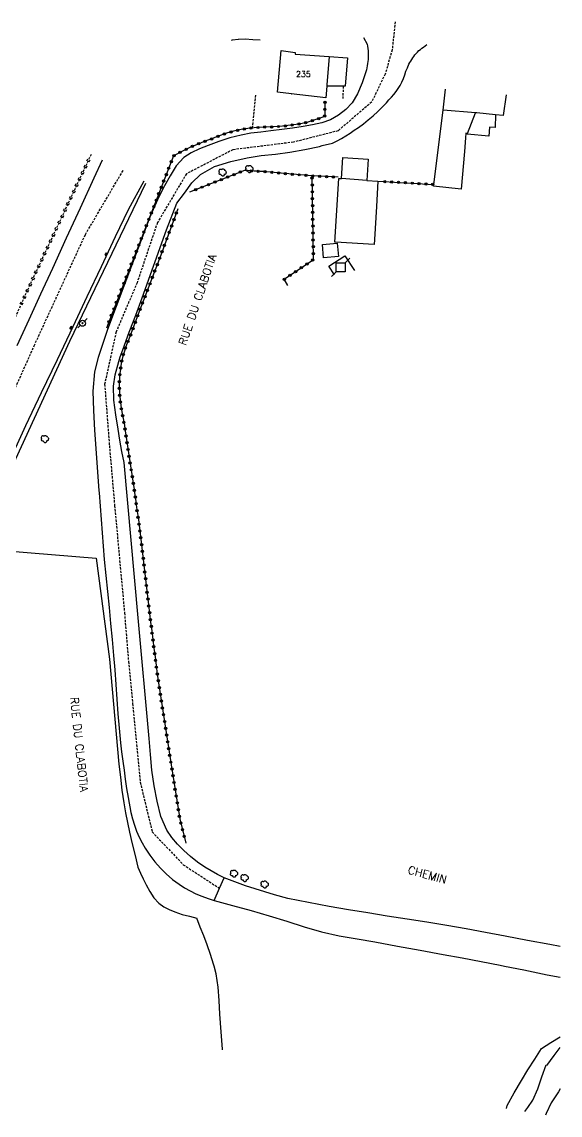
# Model space of a CAD drawing. Header units: millimetres. Extents: x 145000 to 146000, y 128000 to 128940.
# Drawn here: x 145882.3 to 146000, y 128143.4 to 128382.4 of the extents above; entities that cross this region are included whole.
import ezdxf
from ezdxf.enums import TextEntityAlignment as Align

# ---------------------------------------------------------------- set-up
doc = ezdxf.new("R2010")
doc.units = ezdxf.units.MM
doc.linetypes.add('DASHED', pattern=[0.75, 0.5, -0.25])
doc.layers.get('0').update_dxf_attribs({"linetype": 'CONTINUOUS'})
for name, color, linetype in [('W0001', 6, 'DASHED'), ('W0008', 7, 'CONTINUOUS'), ('W0010', 4, 'CONTINUOUS'), ('W0071', 7, 'CONTINUOUS'), ('W0101', 7, 'CONTINUOUS'), ('W0104', 1, 'CONTINUOUS'), ('W0112', 1, 'DASHED'), ('W0211', 2, 'CONTINUOUS'), ('W0214', 2, 'CONTINUOUS'), ('W0220', 5, 'DASHED'), ('W0300', 7, 'CONTINUOUS'), ('W0323', 7, 'CONTINUOUS'), ('W0330', 7, 'CONTINUOUS'), ('W0333', 7, 'CONTINUOUS'), ('W0401', 7, 'CONTINUOUS'), ('W0473', 7, 'CONTINUOUS'), ('W0600', 7, 'CONTINUOUS'), ('W0989', 7, 'CONTINUOUS'), ('W0991', 7, 'CONTINUOUS')]:
    doc.layers.add(name, color=color, linetype=linetype)
doc.styles.get("Standard").update_dxf_attribs({"font": 'romans.shx', "width": 0.85})

# ---------------------------------------------------------------- blocks, each defined once
blk = doc.blocks.new('T300')
for p, q in [((-0.8, 0.51), (-0.86, 0.34)), ((-0.86, 0.34), (-0.86, 0.17)), ((-0.86, 0.17), (-0.74, 0.06)), ((-0.69, 0.63), (-0.8, 0.51)), ((-0.8, -0.06), (-0.74, 0.06)), ((-0.74, 0.06), (-0.69, 0.11)), ((-0.57, 0.69), (-0.69, 0.63)), ((-0.46, 0.69), (-0.57, 0.69)), ((-0.29, 0.63), (-0.46, 0.69)), ((-0.29, 0.63), (-0.17, 0.74)), ((-0.23, 0.57), (-0.29, 0.63)), ((-0.17, 0.74), (-0.06, 0.8)), ((-0.06, 0.8), (0.06, 0.8)), ((0.06, 0.8), (0.23, 0.74)), ((0.23, 0.74), (0.34, 0.63)), ((0.34, 0.63), (0.4, 0.51)), ((0.46, 0.46), (0.34, 0.46)), ((0.4, 0.51), (0.4, 0.46)), ((0.57, 0.4), (0.46, 0.46)), ((0.57, 0.4), (0.69, 0.29)), ((0.69, 0.29), (0.74, 0.17)), ((0.74, 0.06), (0.69, -0.17)), ((0.74, 0.17), (0.74, 0.06)), ((-0.8, -0.17), (-0.8, -0.06)), ((-0.8, -0.23), (-0.8, -0.17)), ((-0.74, -0.34), (-0.8, -0.23)), ((-0.69, -0.4), (-0.74, -0.34)), ((-0.51, -0.46), (-0.69, -0.4)), ((-0.4, -0.46), (-0.51, -0.46)), ((-0.4, -0.46), (-0.34, -0.46)), ((-0.34, -0.46), (-0.34, -0.4)), ((-0.34, -0.51), (-0.34, -0.46)), ((-0.29, -0.63), (-0.34, -0.51)), ((-0.17, -0.74), (-0.29, -0.63)), ((-0.06, -0.8), (-0.17, -0.74)), ((0.06, -0.8), (-0.06, -0.8)), ((0.17, -0.74), (0.06, -0.8)), ((0.23, -0.69), (0.17, -0.74)), ((0.29, -0.46), (0.23, -0.46)), ((0.29, -0.63), (0.23, -0.69)), ((0.46, -0.4), (0.29, -0.46)), ((0.34, -0.51), (0.29, -0.63)), ((0.34, -0.51), (0.34, -0.46)), ((0.57, -0.34), (0.46, -0.4)), ((0.63, -0.29), (0.57, -0.34)), ((0.69, -0.17), (0.63, -0.29))]:
    blk.add_line(p, q)
blk = doc.blocks.new('T473')
for p, q in [((-0.166667, 0.166667), (0.166667, -0.166667)), ((-0.166667, -0.166667), (0.166667, 0.166667)), ((0.500001, 0.500001), (1.000002, 1.000002)), ((-1.000002, -1.000002), (-0.500001, -0.500001))]:
    blk.add_line(p, q)
blk.add_ellipse((0, 0), major_axis=(0.471405, 0.471405), ratio=1, start_param=5.4977871438, end_param=11.780972451)
blk = doc.blocks.new('T600')
for p, q in [((-0.999999, 0.999999), (0.999999, 0.999999)), ((-0.999999, -0.999999), (-0.999999, 0.999999)), ((0.999999, 0.999999), (1.999998, 1.999998)), ((0.999999, 0.999999), (0.999999, -0.999999)), ((-0.999999, -0.999999), (-1.999998, -1.999998)), ((0.999999, -0.999999), (-0.999999, -0.999999))]:
    blk.add_line(p, q)
blk = doc.blocks.new('T401')
for p, q in [((-0.3, 0.3), (0, 0.3)), ((-0.3, -0.25), (-0.3, 0.3)), ((-0.3, 0.15), (0, 0.15)), ((-0.3, 0), (0, 0)), ((0, 0.3), (0, -0.25)), ((-0.3, -0.15), (0, -0.15)), ((-0.3, -0.25), (-0.3, -0.3)), ((-0.3, -0.3), (0, -0.3)), ((0, -0.3), (0, -0.25))]:
    blk.add_line(p, q)
blk = doc.blocks.new('t323o')
at = {"color": 0, "linetype": 'Continuous'}
for radius in [0.25, 0.15]:
    blk.add_circle((0, 0), radius, dxfattribs=at)
blk = doc.blocks.new('t220o')
at = {"color": 0, "linetype": 'Continuous'}
for p, q in [((-0.25, 0.25), (0.25, 0.25)), ((-0.25, -0.25), (0.25, -0.25))]:
    blk.add_line(p, q, dxfattribs=at)

msp = doc.modelspace()

# ---------------------------------------------------------------- linework, layer by layer
at = {"layer": 'W0001'}
for points in [[(145963.92, 128382.41), (145963.29, 128376.26), (145961.74, 128370.99), (145958.79, 128364.86), (145951.45, 128358.59), (145941.69, 128356.1), (145928.45, 128354.45), (145918.3, 128349.18), (145911.97, 128338.52), (145907.52, 128325.38), (145902.93, 128314.61), (145900.43, 128303.18), (145901.47, 128289.78), (145902.61, 128276.61), (145904.77, 128253.19), (145905.64, 128242.57), (145906.53, 128233.4), (145908.21, 128216.17), (145910.82, 128205.33), (145917.62, 128198.14), (145925.54, 128193)], [(145829.93, 128176), (145836.02, 128195.92), (145844, 128216.86), (145860.43, 128255.73), (145874.85, 128288.78), (145885.03, 128311.6), (145896.22, 128335.92), (145904.48, 128349.94), (145904.48, 128349.94)]]:
    msp.add_lwpolyline(points, dxfattribs=at)
at = {"layer": 'W0008'}
for points in [[(145957.05, 128378.96), (145957.79, 128377.54), (145957.88, 128377.06), (145957.95, 128376.58), (145958.01, 128376.1), (145958.04, 128375.62), (145958.05, 128375.13), (145958.05, 128374.65), (145958.02, 128374.19), (145957.98, 128373.74), (145957.92, 128373.28), (145957.85, 128372.82), (145957.76, 128372.37), (145957.65, 128371.92)], [(145916.23, 128342.75), (145917.87, 128344.97), (145919.51, 128347.19), (145921.4, 128349.07), (145924.48, 128350.77), (145927.99, 128351.88), (145931.57, 128352.71), (145934.64, 128353.21), (145937.77, 128353.49), (145940.88, 128353.89), (145944.16, 128354.47), (145947.42, 128355.18), (145947.95, 128355.35), (145950.27, 128355.9), (145951.25, 128356.41), (145952.21, 128356.94), (145953.16, 128357.5), (145954.09, 128358.09), (145955.01, 128358.7), (145955.9, 128359.33), (145957, 128360.14), (145958.07, 128360.99), (145959.11, 128361.88), (145960.13, 128362.8), (145961.11, 128363.76), (145962.04, 128364.74), (145962.58, 128365.34), (145963.12, 128365.94), (145963.64, 128366.55), (145964.14, 128367.18), (145964.61, 128367.82), (145965.04, 128368.49), (145965.42, 128369.23), (145965.74, 128370), (145966.02, 128370.8), (145966.3, 128371.6), (145966.6, 128372.38), (145966.96, 128373.14), (145967.16, 128373.49), (145967.36, 128373.84), (145967.56, 128374.19), (145967.77, 128374.53), (145968, 128374.86), (145968.24, 128375.18), (145968.52, 128375.5), (145968.81, 128375.81), (145969.12, 128376.11), (145969.45, 128376.39), (145969.78, 128376.66), (145970.13, 128376.91)], [(145970.13, 128376.91), (145970.88, 128377.48)], [(145957.65, 128371.92), (145956.72, 128369.07), (145955.74, 128366.69), (145954.52, 128364.67), (145953.14, 128363.25), (145951.54, 128362.01), (145949.82, 128361.01), (145947.91, 128360.32), (145945.87, 128359.91), (145943.82, 128359.55), (145941.49, 128359.16), (145939.14, 128358.86), (145936.79, 128358.56), (145934.6, 128358.29), (145932.41, 128358.04), (145930.25, 128357.66), (145927.8, 128357.05), (145925.39, 128356.28), (145923.04, 128355.38), (145921.17, 128354.63), (145919.34, 128353.8), (145917.71, 128352.74), (145916.06, 128350.94), (145914.72, 128348.78), (145913.49, 128346.55), (145912.34, 128344.32), (145911.31, 128342.01), (145910.28, 128339.71), (145901.06, 128315.16), (145900.02, 128312.08), (145898.98, 128309.01), (145898.21, 128305.89), (145897.88, 128301.7), (145898.02, 128297.44), (145898.22, 128293.18), (145899.15, 128279.96), (145899.22, 128279.44), (145900.32, 128264.89), (145900.69, 128261.4), (145901.05, 128257.9), (145901.4, 128254.4), (145901.73, 128250.9), (145902.06, 128247.4), (145902.38, 128243.9), (145902.64, 128240.72), (145902.87, 128237.53), (145903.09, 128234.35), (145903.32, 128231.16), (145903.59, 128227.98), (145903.92, 128224.81), (145904.15, 128222.81), (145904.4, 128220.81), (145904.67, 128218.81), (145904.95, 128216.82), (145905.24, 128214.82), (145905.54, 128212.83), (145906.17, 128209.53), (145906.51, 128208.17), (145906.94, 128206.82), (145907.43, 128205.49), (145907.99, 128204.2), (145908.62, 128202.94), (145909.3, 128201.74), (145910.29, 128200.24), (145911.4, 128198.8), (145912.61, 128197.42), (145913.91, 128196.13), (145915.29, 128194.94), (145916.73, 128193.87), (145917.9, 128193.12), (145919.12, 128192.43), (145920.4, 128191.8), (145921.7, 128191.24), (145923.04, 128190.76), (145924.39, 128190.35)], [(145899.9, 128352.2), (145898.05, 128348.26), (145895.05, 128341.67), (145892.04, 128335.09), (145889.03, 128328.5), (145886.44, 128322.87), (145883.86, 128317.24), (145881.27, 128311.61)], [(145881.03, 128289.37), (145883.24, 128294.16), (145886.65, 128301.38), (145890.1, 128308.57), (145893.55, 128315.78), (145896.64, 128322.35), (145899.73, 128328.94), (145902.83, 128335.51), (145905.63, 128341.37), (145909.06, 128347.69)], [(145908.63, 128322.11), (145913.94, 128336.92), (145916.23, 128342.75)], [(145904.67, 128286.08), (145904.22, 128288.51), (145903.77, 128290.94), (145903.37, 128293.38), (145902.85, 128296.52), (145902.42, 128299.67), (145902.39, 128302.79), (145902.76, 128305.23), (145903.57, 128308.15), (145903.84, 128309.19), (145904.39, 128310.73), (145905.81, 128314.54), (145905.96, 128314.93), (145907.22, 128318.32), (145908.63, 128322.11)], [(145926.53, 128195.28), (145925.12, 128196.04), (145923.7, 128196.8), (145922.33, 128197.62), (145920.74, 128198.74), (145919.21, 128199.95), (145917.77, 128201.25), (145916.39, 128202.64), (145915.11, 128204.12), (145914, 128205.69), (145912.68, 128208.71), (145911.89, 128212.02), (145911.28, 128215.36), (145910.78, 128218.79), (145910.48, 128222.27), (145910.17, 128225.74), (145907.76, 128252.12), (145904.67, 128286.08)], [(145924.39, 128190.35), (145925.54, 128193), (145926.53, 128195.28)]]:
    msp.add_lwpolyline(points, dxfattribs=at)
at = {"layer": 'W0010'}
msp.add_lwpolyline([(145909.33, 128347.05), (145892.76, 128312.54), (145861.76, 128245.17), (145851.64, 128221.26), (145842.62, 128197.04), (145835.85, 128176)], dxfattribs=at)
at = {"layer": 'W0071'}
for points in [[(146000, 128180.25), (145997.76, 128180.68), (145992.86, 128181.61), (145987.96, 128182.53), (145983.71, 128183.32), (145979.46, 128184.11), (145975.2, 128184.86), (145970.87, 128185.57), (145966.53, 128186.24), (145962.2, 128186.93), (145957.97, 128187.6), (145953.75, 128188.27), (145949.54, 128189.01), (145945.02, 128189.86), (145940.51, 128190.79), (145937.55, 128191.55), (145931.24, 128193.56), (145926.53, 128195.28)], [(145924.39, 128190.35), (145928.41, 128189.24), (145932.43, 128188.14), (145936.43, 128186.99), (145940.23, 128185.79), (145944.02, 128184.54), (145947.84, 128183.45), (145951.7, 128182.62), (145955.6, 128181.94), (145959.5, 128181.27), (145964.47, 128180.36), (145969.44, 128179.46), (145974.41, 128178.55), (145978.58, 128177.77), (145982.75, 128176.99), (145986.91, 128176.18), (145987.84, 128176)], [(145987.84, 128176), (145992.05, 128175.16), (145997.18, 128174.11), (146000, 128173.53)]]:
    msp.add_lwpolyline(points, dxfattribs=at)
at = {"layer": 'W0101'}
for points in [[(145949.52, 128374.84), (145949, 128368.67), (145948.98, 128368.38), (145948.76, 128365.82), (145941.24, 128366.7), (145941.25, 128366.7), (145938.22, 128367.06), (145939, 128376.15)], [(145939, 128376.15), (145942.08, 128375.73), (145942.08, 128375.35), (145949.52, 128374.84)], [(145981.72, 128362.51), (145981.52, 128362.53), (145974.45, 128363.08), (145974.91, 128367.71)], [(145988.18, 128366.48), (145987.58, 128361.92), (145985.84, 128362.1), (145981.78, 128362.51), (145981.79, 128362.5), (145981.72, 128362.51)]]:
    msp.add_lwpolyline(points, dxfattribs=at)
at = {"layer": 'W0104'}
for points in [[(145949.52, 128374.84), (145953.51, 128374.51), (145952.99, 128368.32), (145952.58, 128368.33), (145948.98, 128368.38)], [(145979.76, 128358.02), (145979.41, 128358.05), (145979.33, 128357.07), (145979.07, 128354.03), (145978.38, 128345.82), (145972.33, 128346.5), (145972.36, 128346.86), (145974.45, 128363.08)], [(145985.84, 128362.1), (145985.8, 128359.33), (145984.58, 128359.35), (145984.39, 128357.45), (145979.71, 128357.89), (145979.76, 128358.02), (145981.52, 128362.53)], [(145957.72, 128347.73), (145960.18, 128347.58), (145959.85, 128342.06), (145959.42, 128334.81), (145959.36, 128333.73), (145950.86, 128334.24), (145950.77, 128334.24), (145951.6, 128348.17), (145952.18, 128348.14)]]:
    msp.add_lwpolyline(points, dxfattribs=at)
for points in [[(145957.72, 128347.73), (145952.18, 128348.14), (145952.52, 128352.77), (145958.06, 128352.36)], [(145951.53, 128331.13), (145948.28, 128330.85), (145948.03, 128333.73), (145951.29, 128334)]]:
    msp.add_lwpolyline(points, close=True, dxfattribs=at)
at = {"layer": 'W0112'}
for points in [[(145952.58, 128368.33), (145952.49, 128365.68)], [(145932.75, 128359.18), (145933.48, 128366.45)]]:
    msp.add_lwpolyline(points, dxfattribs=at)
at = {"layer": 'W0211'}
for points in [[(145997.06, 128154.28), (145998.66, 128156.41), (146000, 128158.19)], [(145992.25, 128144.19), (145992.91, 128145.08), (145994, 128146.65), (145995.09, 128149.18), (145996.02, 128151.77), (145996.95, 128154.37)], [(146000, 128149.12), (145999.61, 128148.51), (145998.05, 128146.07), (145996.96, 128143.74), (145996.8, 128143.4)]]:
    msp.add_lwpolyline(points, dxfattribs=at)
at = {"layer": 'W0214'}
for points in [[(145995.94, 128157.99), (145998, 128159.27), (146000, 128160.52)], [(145988.26, 128144.88), (145988.43, 128145.54), (145989.94, 128148.27), (145991.56, 128150.94), (145992.96, 128153.32), (145994.45, 128155.66), (145995.94, 128157.99)]]:
    msp.add_lwpolyline(points, dxfattribs=at)
at = {"layer": 'W0220'}
msp.add_lwpolyline([(145897.46, 128353.42), (145883.53, 128323.71), (145860.13, 128271.56), (145851.57, 128252.37)], dxfattribs=at)
at = {"layer": 'W0323'}
for points in [[(145948.58, 128365.05), (145948.55, 128361.69), (145947.26, 128361.26), (145945.96, 128360.82), (145944.65, 128360.44), (145942.89, 128360.07), (145941.09, 128359.8), (145939.29, 128359.59), (145937.24, 128359.46), (145935.19, 128359.4), (145933.14, 128359.26), (145931.71, 128359.09), (145930.29, 128358.88), (145928.88, 128358.6), (145927.28, 128358.12), (145925.71, 128357.55), (145924.15, 128356.95), (145922.38, 128356.3), (145920.63, 128355.63), (145918.91, 128354.88), (145917.76, 128354.32), (145916.63, 128353.71), (145915.49, 128353.11), (145900.82, 128315.48)], [(145930.97, 128349.91), (145918.95, 128345.16)], [(145951.47, 128348.44), (145945.78, 128348.72), (145939.83, 128349.24), (145939.05, 128349.32), (145938.27, 128349.4), (145937.49, 128349.47), (145936.7, 128349.54), (145935.92, 128349.6), (145935.14, 128349.66), (145934.45, 128349.71), (145933.76, 128349.76), (145933.06, 128349.8), (145932.37, 128349.84), (145931.68, 128349.88), (145930.99, 128349.91)], [(145940.44, 128324.8), (145939.7, 128326.15), (145946.06, 128330.47), (145945.78, 128348.72)], [(145960.18, 128347.58), (145972.36, 128346.86)], [(145916.42, 128341.5), (145912.71, 128331.38), (145908.13, 128319.45), (145905.96, 128313.59), (145905.57, 128312.7), (145905.22, 128311.8), (145904.9, 128310.89), (145904.61, 128309.97), (145904.36, 128309.03), (145904.15, 128308.1), (145903.99, 128307.27), (145903.87, 128306.43), (145903.77, 128305.58), (145903.7, 128304.74), (145903.65, 128303.89), (145903.62, 128303.04), (145903.66, 128301.37), (145903.82, 128299.69), (145904.07, 128298.01), (145904.36, 128296.34), (145904.67, 128294.67), (145904.93, 128293), (145905.21, 128291.08), (145905.5, 128289.17), (145905.8, 128287.26), (145906.1, 128285.35), (145906.39, 128283.44), (145906.68, 128281.53), (145906.87, 128280.21), (145907.06, 128278.9), (145907.25, 128277.58), (145907.43, 128276.26), (145907.61, 128274.95), (145907.8, 128273.63), (145908.28, 128269.9), (145908.74, 128266.16), (145909.18, 128262.42), (145909.61, 128258.68), (145910.04, 128254.94), (145910.49, 128251.2), (145910.73, 128249.3), (145910.97, 128247.4), (145911.21, 128245.49), (145911.45, 128243.59), (145911.69, 128241.68), (145911.94, 128239.78), (145914.99, 128219.97), (145916.86, 128208.16), (145918.18, 128202.88)]]:
    msp.add_lwpolyline(points, dxfattribs=at)
at = {"layer": 'W0330'}
for points in [[(145879.06, 128266.75), (145898.6, 128265.15), (145901.5, 128243.09), (145903.56, 128220.16), (145903.89, 128217.32), (145904.21, 128214.48), (145904.61, 128211.65), (145905.01, 128209.52), (145905.45, 128207.4), (145905.9, 128205.28), (145906.48, 128202.71), (145907.07, 128200.15), (145907.67, 128197.59), (145908.25, 128196.31), (145908.84, 128195.03), (145909.48, 128193.78), (145910.3, 128192.32), (145911.21, 128190.91), (145912.31, 128189.71), (145913.38, 128188.96), (145914.57, 128188.35), (145915.8, 128187.82), (145917.35, 128187.29), (145918.95, 128186.88), (145920.56, 128186.47)], [(145924.34, 128176), (145924.23, 128176.42), (145923.55, 128178.52), (145922.82, 128180.6), (145922.1, 128182.57), (145921.33, 128184.52), (145920.56, 128186.47)], [(145926.19, 128157.67), (145926.18, 128157.79), (145925.92, 128161.64), (145925.62, 128165.48), (145925.44, 128168.44), (145925.23, 128171.39), (145924.79, 128174.29), (145924.34, 128176)]]:
    msp.add_lwpolyline(points, dxfattribs=at)
at = {"layer": 'W0333'}
msp.add_lwpolyline([(145928.19, 128378.4), (145928.39, 128378.45), (145929.59, 128378.63), (145929.69, 128378.64), (145931.18, 128378.69), (145932.79, 128378.57), (145934.4, 128378.46)], dxfattribs=at)
at = {"layer": 'W0600'}
for points in [[(145949.43, 128328.97), (145952.94, 128331.26), (145955.04, 128328.04)], [(145950.67, 128327.07), (145949.43, 128328.97)]]:
    msp.add_lwpolyline(points, dxfattribs=at)

# ---------------------------------------------------------------- block references
at = {"layer": 'W0220'}
for p, rotation in [((145896.83, 128352.07), 244.8855406145405), ((145896.19, 128350.71), 244.8855406145405), ((145894.92, 128348), 244.8855406145405), ((145895.55, 128349.36), 244.8855406145405), ((145893.64, 128345.28), 244.8855406145405), ((145894.28, 128346.64), 244.8855406145405), ((145892.37, 128342.56), 244.8855406145405), ((145893.01, 128343.92), 244.8855406145405), ((145891.73, 128341.21), 244.8855406145405), ((145890.46, 128338.49), 244.8855406145405), ((145891.1, 128339.85), 244.8855406145405), ((145889.19, 128335.77), 244.8855406145405), ((145889.82, 128337.13), 244.8855406145405), ((145887.91, 128333.06), 244.8855406145405), ((145888.55, 128334.42), 244.8855406145405), ((145887.28, 128331.7), 244.8855406145405), ((145886, 128328.98), 244.8855406145405), ((145886.64, 128330.34), 244.8855406145405), ((145884.73, 128326.27), 244.8855406145405), ((145885.37, 128327.62), 244.8855406145405), ((145883.46, 128323.55), 245.8304857033325), ((145884.09, 128324.91), 244.8855406145405), ((145882.85, 128322.18), 245.8304857033325), ((145882.23, 128320.81), 245.8304857033325)]:
    msp.add_blockref('t220o', p, dxfattribs=dict(at, rotation=rotation))
at = {"layer": 'W0300'}
for p in [(145926.26, 128349.47), (145928.77, 128196.19), (145931.09, 128195.23), (145935.46, 128193.81)]:
    msp.add_blockref('T300', p, dxfattribs=at)
at = {"layer": 'W0300', "rotation": 359.9999899820874}
for p in [(145932.1, 128350.23), (145887.42, 128291.2)]:
    msp.add_blockref('T300', p, dxfattribs=at)
at = {"layer": 'W0323'}
for p, rotation in [((145948.58, 128364.81), 269.556252463207), ((145948.55, 128361.81), 269.556252463207), ((145948.56, 128363.31), 269.556252463207), ((145933.94, 128359.31), 183.8865564005133), ((145935.44, 128359.4), 181.6453367684556), ((145936.94, 128359.45), 181.6453367684556), ((145938.44, 128359.53), 183.7453325657473), ((145939.93, 128359.66), 186.682147879932), ((145941.42, 128359.85), 188.4917400467222), ((145942.9, 128360.07), 191.8690797799975), ((145944.37, 128360.38), 191.8690797799975), ((145945.82, 128360.78), 196.1592282593029), ((145947.24, 128361.25), 198.6604693644057), ((145923.8, 128356.83), 200.1992668465008), ((145925.2, 128357.36), 200.8605513905629), ((145926.61, 128357.88), 200.0913109582258), ((145928.03, 128358.35), 196.4225347498562), ((145929.49, 128358.72), 191.4587523455385), ((145930.96, 128358.98), 188.3045267559961), ((145932.45, 128359.18), 186.7051840988209), ((145918.25, 128354.56), 206.4250128884376), ((145919.61, 128355.19), 203.3950690774942), ((145920.99, 128355.77), 201.0375110250398), ((145922.39, 128356.31), 200.1992668465008), ((145915.59, 128353.16), 208.0435815274681), ((145916.92, 128353.87), 208.0225937448759), ((145914.45, 128350.42), 248.6935951858493), ((145914.99, 128351.82), 248.6935951858493), ((145932.49, 128349.83), 176.6870095494388), ((145933.99, 128349.74), 176.1088851699966), ((145913.36, 128347.62), 248.6935951858493), ((145913.9, 128349.02), 248.6935951858493), ((145924.53, 128347.37), 201.5339241303166), ((145925.92, 128347.92), 201.5339241303166), ((145927.32, 128348.47), 201.5339241303166), ((145928.71, 128349.02), 201.5339241303166), ((145930.11, 128349.57), 201.5339241303166), ((145935.48, 128349.64), 175.623649610764), ((145936.98, 128349.51), 174.9639557045061), ((145938.47, 128349.38), 174.3039157962415), ((145939.96, 128349.22), 175.0626724945448), ((145941.46, 128349.1), 175.0626724945448), ((145942.95, 128348.97), 175.0626724945448), ((145944.45, 128348.84), 175.0626724945448), ((145945.79, 128348.25), 90.8693827586662), ((145945.94, 128348.71), 177.200431194757), ((145947.44, 128348.64), 177.200431194757), ((145948.94, 128348.57), 177.200431194757), ((145950.44, 128348.49), 177.200431194757), ((145961.68, 128347.49), 356.5943930893795), ((145963.18, 128347.41), 356.5943930893795), ((145964.67, 128347.32), 356.5943930893795), ((145912.81, 128346.23), 248.6935951858493), ((145920.34, 128345.71), 201.5339241303166), ((145921.74, 128346.27), 201.5339241303166), ((145923.13, 128346.82), 201.5339241303166), ((145945.81, 128346.75), 90.8693827586662), ((145945.83, 128345.25), 90.8693827586662), ((145966.17, 128347.23), 356.5943930893795), ((145967.67, 128347.14), 356.5943930893795), ((145969.17, 128347.05), 356.5943930893795), ((145970.66, 128346.96), 356.5943930893795), ((145972.16, 128346.87), 356.5943930893795), ((145911.72, 128343.43), 248.6935951858493), ((145912.27, 128344.83), 248.6935951858493), ((145945.86, 128343.75), 90.8693827586662), ((145910.63, 128340.64), 248.6935951858493), ((145911.18, 128342.03), 248.6935951858493), ((145916.09, 128340.6), 249.8983130554007), ((145945.88, 128342.25), 90.8693827586662), ((145945.9, 128340.75), 90.8693827586662), ((145909.54, 128337.84), 248.6935951858493), ((145910.09, 128339.24), 248.6935951858493), ((145915.06, 128337.78), 249.8983130554007), ((145915.57, 128339.19), 249.8983130554007), ((145945.93, 128339.25), 90.8693827586662), ((145909, 128336.44), 248.6935951858493), ((145914.54, 128336.38), 249.8983130554007), ((145945.95, 128337.75), 90.8693827586662), ((145945.97, 128336.25), 90.8693827586662), ((145907.91, 128333.65), 248.6935951858493), ((145908.45, 128335.05), 248.6935951858493), ((145913.51, 128333.56), 249.8983130554007), ((145914.03, 128334.97), 249.8983130554007), ((145945.99, 128334.75), 90.8693827586662), ((145946.02, 128333.25), 90.8693827586662), ((145906.82, 128330.85), 248.6935951858493), ((145907.36, 128332.25), 248.6935951858493), ((145912.47, 128330.75), 249.0126942146938), ((145912.99, 128332.15), 249.8983130554007), ((145946.04, 128331.75), 90.8693827586662), ((145906.27, 128329.46), 248.6935951858493), ((145911.93, 128329.34), 249.0126942146938), ((145943.4, 128328.66), 34.18239737764916), ((145944.64, 128329.5), 34.18239737764916), ((145945.88, 128330.35), 34.18239737764916), ((145905.18, 128326.66), 248.6935951858493), ((145905.73, 128328.06), 248.6935951858493), ((145910.86, 128326.54), 249.0126942146938), ((145911.39, 128327.94), 249.0126942146938), ((145939.72, 128326.12), 118.5670452237897), ((145940.92, 128326.97), 34.18239737764916), ((145942.16, 128327.82), 34.18239737764916), ((145904.09, 128323.87), 248.6935951858493), ((145904.64, 128325.26), 248.6935951858493), ((145909.78, 128323.74), 249.0126942146938), ((145910.32, 128325.14), 249.0126942146938), ((145903, 128321.07), 248.6935951858493), ((145903.55, 128322.47), 248.6935951858493), ((145909.25, 128322.34), 249.0126942146938), ((145902.46, 128319.67), 248.6935951858493), ((145908.17, 128319.54), 249.0126942146938), ((145908.71, 128320.94), 249.0126942146938), ((145901.37, 128316.88), 248.6935951858493), ((145901.91, 128318.28), 248.6935951858493), ((145907.13, 128316.73), 249.6682641695866), ((145907.65, 128318.14), 249.6682641695866), ((145906.09, 128313.92), 249.6682641695866), ((145906.61, 128315.32), 249.6682641695866), ((145905.51, 128312.53), 248.4735201679502), ((145904.54, 128309.69), 254.9844368777448), ((145904.98, 128311.13), 250.628928934313), ((145903.92, 128306.76), 261.6026974145037), ((145904.18, 128308.24), 257.1798603301622), ((145903.75, 128305.27), 265.2139924359492), ((145903.65, 128303.77), 267.9666843306672), ((145903.64, 128302.28), 271.1614726628937), ((145903.72, 128300.78), 275.524260546789), ((145903.88, 128299.29), 278.455479932883), ((145904.11, 128297.81), 280.00016478638), ((145904.37, 128296.33), 280.1993294988781), ((145904.63, 128294.85), 280.1993294988781), ((145904.87, 128293.37), 279.0394828035099), ((145905.09, 128291.89), 278.2390933163462), ((145905.31, 128290.4), 278.6289700989799), ((145905.54, 128288.92), 278.86784744421), ((145905.77, 128287.44), 278.86784744421), ((145906, 128285.96), 278.8971300281074), ((145906.23, 128284.47), 278.7799717276252), ((145906.46, 128282.99), 278.507318568444), ((145906.68, 128281.51), 278.2580625121499), ((145906.9, 128280.02), 278.2092653535081), ((145907.11, 128278.54), 278.1240115951986), ((145907.32, 128277.05), 277.9960631313533), ((145907.53, 128275.57), 277.910719458374), ((145907.73, 128274.08), 277.8194766369425), ((145907.93, 128272.6), 277.447811374915), ((145908.12, 128271.11), 277.447811374915), ((145908.32, 128269.62), 276.9588545225495), ((145908.5, 128268.13), 276.9588545225495), ((145908.68, 128266.64), 276.9588545225495), ((145908.86, 128265.15), 276.6662672336003), ((145909.03, 128263.66), 276.6662672336003), ((145909.2, 128262.17), 276.5738038197721), ((145909.38, 128260.68), 276.5738038197721), ((145909.55, 128259.19), 276.5738038197721), ((145909.72, 128257.7), 276.6342722082819), ((145909.89, 128256.21), 276.6342722082819), ((145910.07, 128254.72), 276.8965745215469), ((145910.25, 128253.23), 276.8965745215469), ((145910.43, 128251.74), 276.8965745215469), ((145910.61, 128250.26), 277.0953850735876), ((145910.8, 128248.77), 277.1546437934976), ((145910.98, 128247.28), 277.1842673921697), ((145911.17, 128245.79), 277.1842673921697), ((145911.36, 128244.3), 277.2435029929711), ((145911.55, 128242.81), 277.2435029929163), ((145911.74, 128241.33), 277.3065190517908), ((145911.93, 128239.84), 277.3065190517908), ((145912.16, 128238.36), 278.7535523495991), ((145912.39, 128236.87), 278.7535523495991), ((145912.61, 128235.39), 278.7535523495991), ((145912.84, 128233.91), 278.7535523495991), ((145913.07, 128232.43), 278.7535523495991), ((145913.3, 128230.94), 278.7535523495991), ((145913.53, 128229.46), 278.7535523495991), ((145913.76, 128227.98), 278.7535523495991), ((145913.98, 128226.5), 278.7535523495991), ((145914.21, 128225.01), 278.7535523495991), ((145914.44, 128223.53), 278.7535523495991), ((145914.67, 128222.05), 278.7535523495991), ((145914.9, 128220.57), 278.7535523495991), ((145915.13, 128219.08), 279.0072346826552), ((145915.36, 128217.6), 279.0072346826552), ((145915.6, 128216.12), 279.0072346826552), ((145915.83, 128214.64), 279.0072346826552), ((145916.07, 128213.16), 279.0072346826552), ((145916.3, 128211.68), 279.0072346826552), ((145916.54, 128210.2), 279.0072346826552), ((145916.77, 128208.71), 279.0072346826552), ((145917.09, 128207.25), 284.0413557389872), ((145917.45, 128205.79), 284.0413557389872), ((145917.82, 128204.34), 284.0413557389872)]:
    msp.add_blockref('t323o', p, dxfattribs=dict(at, rotation=rotation))
at = {"layer": 'W0401'}
for p, rotation in [((145900.95, 128331.55), 334.7250557310971), ((145893.23, 128315.49), 334.4524423907544)]:
    msp.add_blockref('T401', p, dxfattribs=dict(at, rotation=rotation))
at = {"layer": 'W0473', "rotation": 359.9999899820874}
msp.add_blockref('T473', (145895.59, 128316.53), dxfattribs=at)
at = {"layer": 'W0600', "rotation": 359.9999899820874}
msp.add_blockref('T600', (145952.01, 128328.76), dxfattribs=at)

# ---------------------------------------------------------------- texts
at = {"layer": 'W0989'}
for s, rotation, p in [('RUE DU CLABOTIA', 71.1907, (145917.35, 128311.82)), ('RUE DU CLABOTIA', 276.0025, (145893.79, 128234.8)), ('CHEMIN', 344.3014, (145966.8, 128197.13))]:
    msp.add_text(s, height=1.75, rotation=rotation, dxfattribs=at).set_placement(p, align=Align.MIDDLE_LEFT)
at = {"layer": 'W0991'}
msp.add_text('235', height=1.25, dxfattribs=at).set_placement((145943.87, 128370.98), align=Align.MIDDLE_CENTER)

doc.saveas('drawing.dxf')
